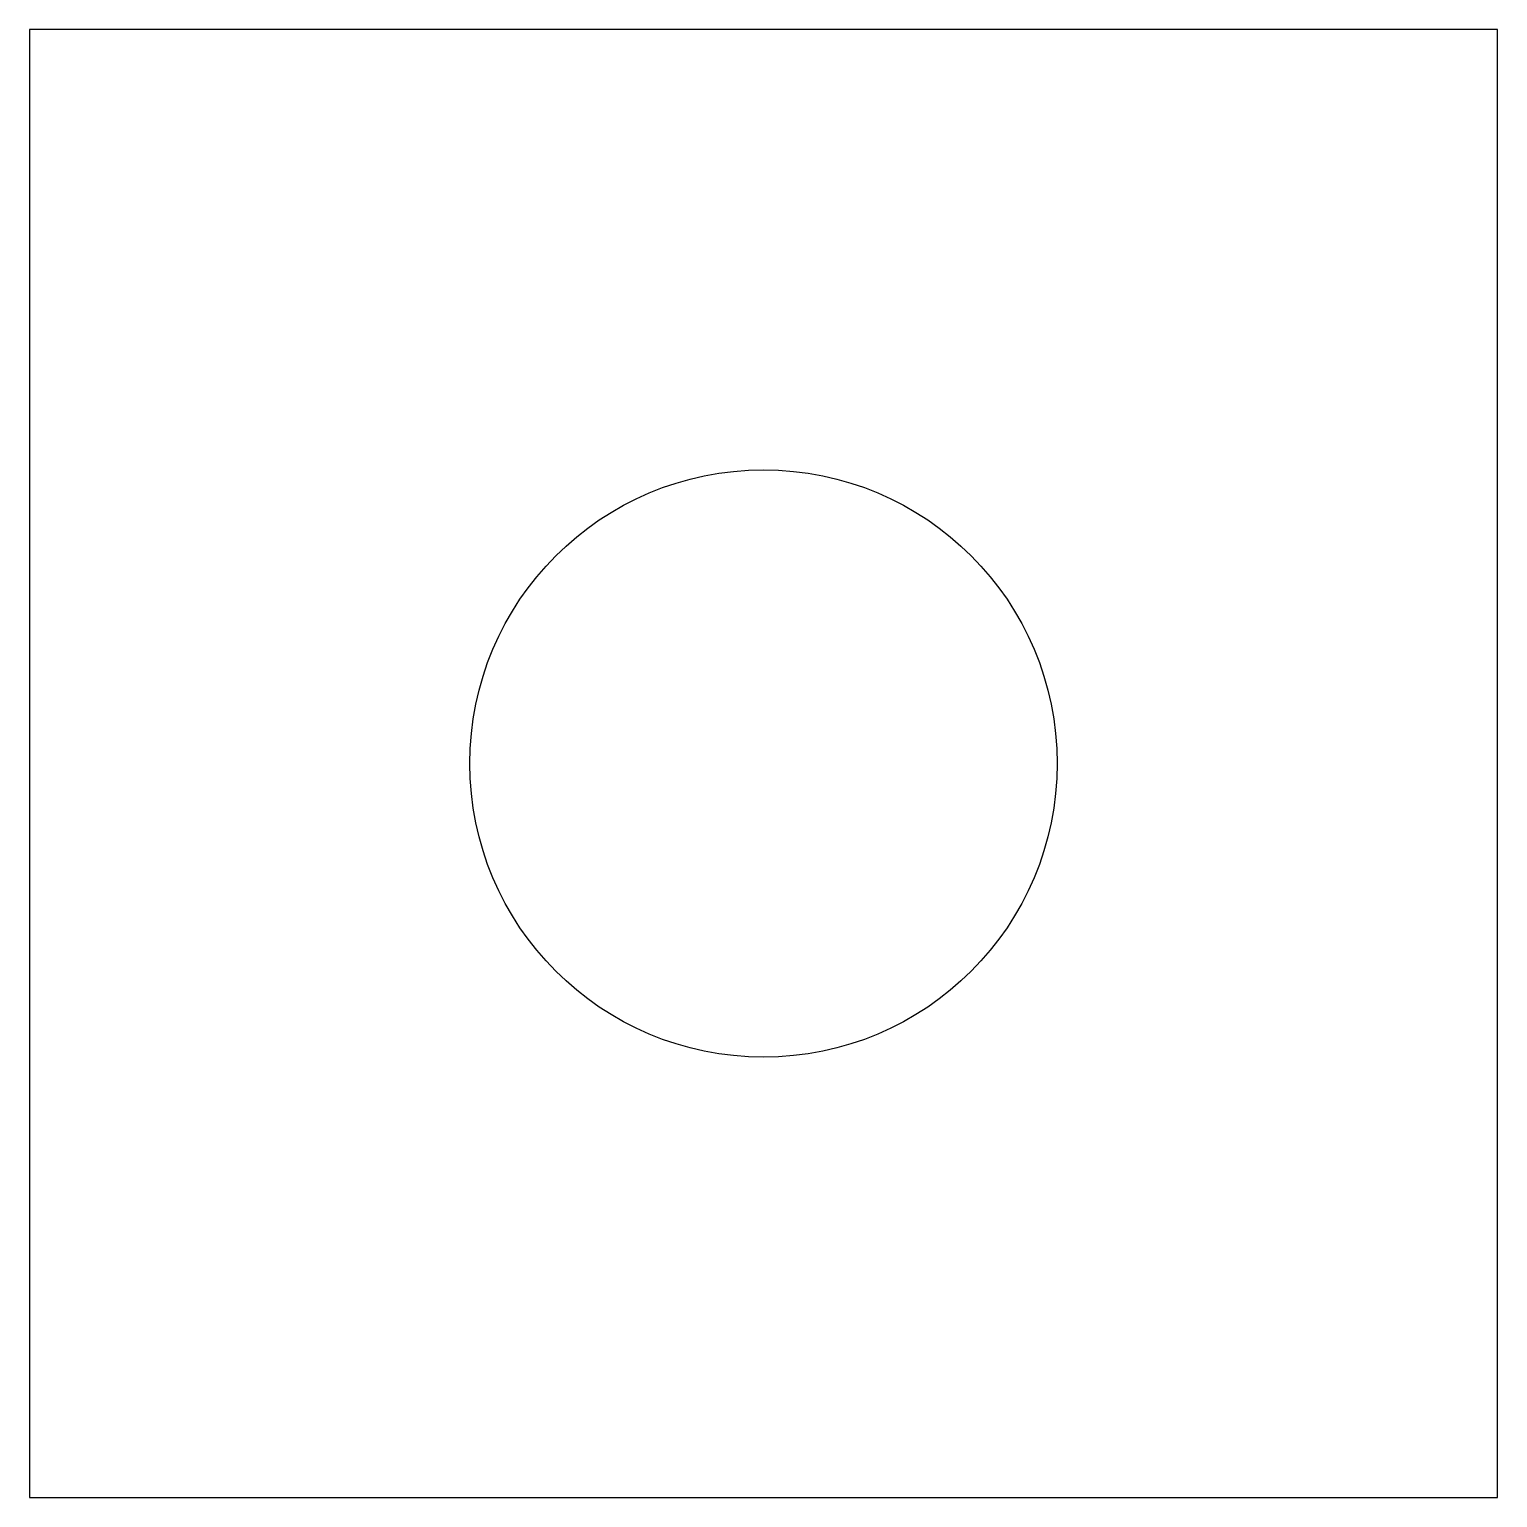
# Model space of a CAD drawing. Header units: millimetres. Extents: x 0 to 100, y 0 to 100.
import ezdxf

# ---------------------------------------------------------------- set-up
doc = ezdxf.new("R2010")
doc.units = ezdxf.units.MM
doc.layers.get('0').update_dxf_attribs({"color": 250, "linetype": 'CONTINUOUS'})

msp = doc.modelspace()

# ---------------------------------------------------------------- linework, layer by layer
msp.add_lwpolyline([(0, 0), (100, 0), (100, 100), (0, 100)], close=True)
msp.add_circle((50, 50), 20)

doc.saveas('drawing.dxf')
